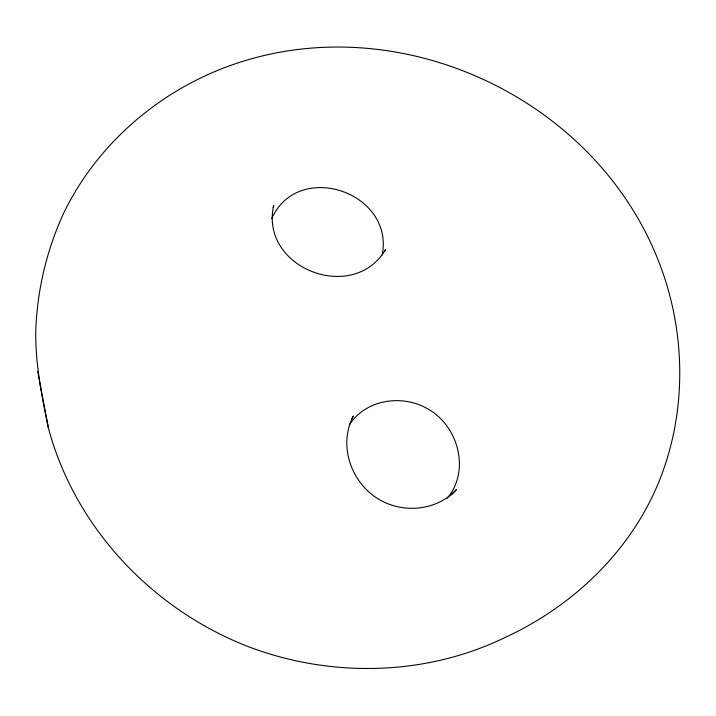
<?xml version="1.0" encoding="UTF-8"?>
<svg xmlns="http://www.w3.org/2000/svg" width="716" height="716" viewBox="0 0 716 716"><rect width="100%" height="100%" fill="white"/><g stroke="black" fill="none" stroke-linecap="round" stroke-linejoin="round"><path stroke-width="1.07" d="M382.219 254.977C394.48 192.156 298.223 159.605 271.767 218.559M273.199 207.488L273.709 205.376C259.308 268.151 353.4 304.533 385.709 249.311L384.823 251.262M351.833 418.833L353.373 416.041C337.415 446.122 352.012 485.18 381.44 500.761C405.659 513.748 437.762 509.998 456.62 489.395L451.375 494.783M447.231 498.229C471.012 469.973 457.775 424.14 426.002 407.905C400.906 394.248 365.393 399.868 349.498 424.713M48.446 428.24C75.323 528.408 153.376 610.274 249.651 647.157C331.526 677.864 425.438 676.002 504.52 637.732C571.574 606.944 628.442 553.486 657.548 485.09C687.942 412.837 686.555 329.369 656.948 257.107C592.007 97.636 401.416 8.771 237.712 62.981C163.391 87.442 99.139 141.124 64.449 211.56C47.068 248.524 37.501 288.62 35.8 329.414C35.102 362.931 41.609 395.608 48.446 428.24L37.742 371.506"/></g></svg>
